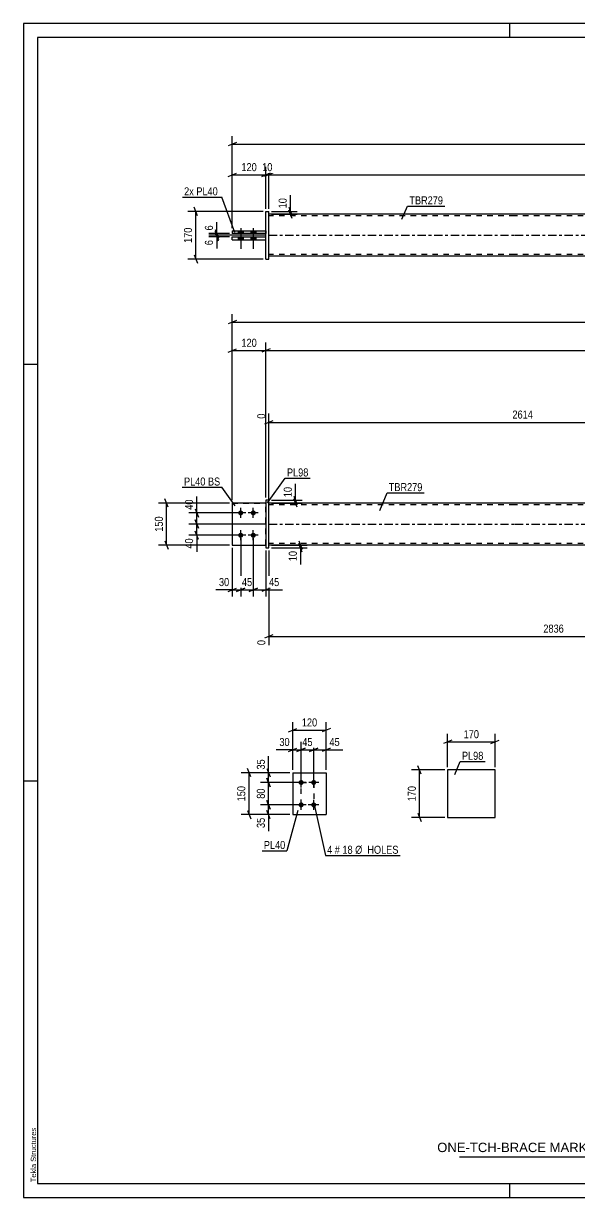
# Model space of a CAD drawing. Header units: millimetres. Extents: x 0 to 594, y 0 to 420.
# Drawn here: x 0 to 198.9, y 0 to 420 of the extents above; entities that cross this region are included whole.
import ezdxf

# ---------------------------------------------------------------- set-up
doc = ezdxf.new("R2010")
doc.units = ezdxf.units.MM
doc.linetypes.add('DXK_LINE_DOT2', pattern=[3.9198, 1.9599, -1.9599])
doc.linetypes.add('DXK_LINE_DOT3', pattern=[5.9187, 2.979, -0.9799, 0.9799, -0.9799])
doc.styles.add('Arial', font='ARIAL.TTF', dxfattribs={"height": 0.2})
doc.styles.add('Arial Narrow', font='ARIALN.TTF', dxfattribs={"height": 0.2})

# ---------------------------------------------------------------- blocks, each defined once
blk = doc.blocks.new('Unknown-580871604-1129')
at = {"color": 5, "linetype": 'Continuous'}
for p, q in [((594, 420), (0, 420)), ((0, 420), (0, 0)), ((174, 415), (174, 420)), ((589, 415), (5, 415)), ((5, 415), (5, 5)), ((5, 298), (0, 298)), ((5, 149), (0, 149)), ((5, 5), (589, 5)), ((174, 0), (174, 5)), ((0, 0), (594, 0))]:
    blk.add_line(p, q, dxfattribs=at)
at = {"color": 174, "linetype": 'Continuous', "style": 'Arial'}
blk.add_text('Tekla Structures', height=1.9102, rotation=90, dxfattribs=at).set_placement((4.5, 5.5))
blk = doc.blocks.new('Part-580871604-2165 - 2159')
at = {"color": 2, "linetype": 'Continuous'}
for p, q in [((96.31, 151.97), (96.31, 136.97)), ((96.31, 151.97), (108.31, 151.97)), ((108.31, 151.97), (108.31, 136.97)), ((96.31, 136.97), (108.31, 136.97))]:
    blk.add_line(p, q, dxfattribs=at)
blk = doc.blocks.new('Bolt-580871604-2198 - 2159')
at = {"linetype": 'Continuous'}
for points in [[(99.31, 147.57, -1), (99.31, 149.37, -1)], [(103.81, 147.57, -1), (103.81, 149.37, -1)], [(99.31, 139.57, -1), (99.31, 141.37, -1)], [(103.81, 139.57, -1), (103.81, 141.37, -1)]]:
    blk.add_hatch(color=1, dxfattribs=at).paths.add_polyline_path(points)
at = {"color": 1, "linetype": 'Continuous'}
for p, q in [((101.11, 148.47), (97.51, 148.47)), ((99.31, 146.67), (99.31, 150.27)), ((105.61, 148.47), (102.01, 148.47)), ((103.81, 146.67), (103.81, 150.27)), ((101.11, 140.47), (97.51, 140.47)), ((99.31, 138.67), (99.31, 142.27)), ((105.61, 140.47), (102.01, 140.47)), ((103.81, 138.67), (103.81, 142.27))]:
    blk.add_line(p, q, dxfattribs=at)
blk = doc.blocks.new('Bolt-580871604-1681 - 1671')
at = {"linetype": 'Continuous'}
for points in [[(77.7, 244.02, -1), (77.7, 245.82, -1)], [(82.2, 244.02, -1), (82.2, 245.82, -1)], [(77.7, 236.02, -1), (77.7, 237.82, -1)], [(82.2, 236.02, -1), (82.2, 237.82, -1)]]:
    blk.add_hatch(color=1, dxfattribs=at).paths.add_polyline_path(points)
at = {"color": 1, "linetype": 'Continuous'}
for p, q in [((79.5, 244.92), (75.9, 244.92)), ((77.7, 243.12), (77.7, 246.72)), ((84, 244.92), (80.4, 244.92)), ((82.2, 243.12), (82.2, 246.72)), ((79.5, 236.92), (75.9, 236.92)), ((77.7, 235.12), (77.7, 238.72)), ((84, 236.92), (80.4, 236.92)), ((82.2, 235.12), (82.2, 238.72))]:
    blk.add_line(p, q, dxfattribs=at)
blk = doc.blocks.new('Part-580871604-1692 - 1671')
at = {"color": 2, "linetype": 'Continuous'}
for p, q in [((87.7, 249.42), (86.7, 249.42)), ((86.7, 249.42), (86.7, 232.42)), ((87.7, 232.42), (87.7, 249.42)), ((86.7, 232.42), (87.7, 232.42))]:
    blk.add_line(p, q, dxfattribs=at)
blk = doc.blocks.new('Part-580871604-1697 - 1671')
at = {"color": 7, "linetype": 'DXK_LINE_DOT2'}
for p, q in [((74.7, 248.42), (74.7, 233.42)), ((74.7, 248.42), (86.7, 248.42)), ((86.7, 248.42), (86.7, 233.42)), ((74.7, 233.42), (86.7, 233.42))]:
    blk.add_line(p, q, dxfattribs=at)
blk = doc.blocks.new('Part-580871604-1702 - 1671')
at = {"color": 2, "linetype": 'Continuous'}
for p, q in [((74.7, 248.42), (74.7, 233.42)), ((86.7, 248.42), (74.7, 248.42)), ((74.7, 233.42), (86.7, 233.42))]:
    blk.add_line(p, q, dxfattribs=at)
at = {"color": 7, "linetype": 'DXK_LINE_DOT2'}
blk.add_line((86.7, 233.42), (86.7, 248.42), dxfattribs=at)
blk = doc.blocks.new('Part-580871604-1718 - 1671')
at = {"linetype": 'Continuous'}
blk.add_hatch(color=2, dxfattribs=at).paths.add_polyline_path([(473.88, 233.42), (473.08, 234.82), (474.68, 234.82)])
at = {"color": 2, "linetype": 'Continuous'}
for p, q in [((175.7, 248.42), (87.7, 248.42)), ((415.78, 248.42), (175.8, 248.42)), ((503.88, 248.42), (415.88, 248.42)), ((175.7, 233.42), (87.7, 233.42)), ((415.78, 233.42), (175.8, 233.42)), ((503.88, 233.42), (415.88, 233.42)), ((473.88, 233.42), (473.08, 234.82)), ((473.08, 234.82), (474.68, 234.82)), ((474.68, 234.82), (473.88, 233.42))]:
    blk.add_line(p, q, dxfattribs=at)
at = {"color": 7, "linetype": 'DXK_LINE_DOT2'}
for p, q in [((87.7, 233.42), (87.7, 248.42)), ((175.7, 247.82), (87.7, 247.82)), ((415.78, 247.82), (175.8, 247.82)), ((273.59, 248.42), (273.59, 247.82)), ((300.9, 248.42), (300.9, 247.82)), ((503.88, 247.82), (415.88, 247.82)), ((503.88, 233.42), (503.88, 248.42)), ((175.7, 234.02), (87.7, 234.02)), ((415.78, 234.02), (175.8, 234.02)), ((290.69, 233.42), (290.69, 234.02)), ((318, 233.42), (318, 234.02)), ((503.88, 234.02), (415.88, 234.02))]:
    blk.add_line(p, q, dxfattribs=at)
at = {"color": 7, "linetype": 'DXK_LINE_DOT3'}
for p, q in [((87.7, 240.92), (175.7, 240.92)), ((175.8, 240.92), (415.78, 240.92)), ((415.88, 240.92), (503.88, 240.92))]:
    blk.add_line(p, q, dxfattribs=at)
at = {"color": 2, "linetype": 'Continuous'}
blk.add_circle((473.88, 234.32), 1, dxfattribs=at)
blk = doc.blocks.new('Part-580871604-1455 - 1366')
at = {"linetype": 'Continuous'}
blk.add_hatch(color=2, dxfattribs=at).paths.add_polyline_path([(473.88, 344.23), (473.08, 345.63), (474.68, 345.63)])
at = {"color": 2, "linetype": 'Continuous'}
for p, q in [((175.7, 351.73), (87.7, 351.73)), ((415.78, 351.73), (175.8, 351.73)), ((503.88, 351.73), (415.88, 351.73)), ((273.59, 344.93), (273.59, 344.83)), ((300.9, 344.93), (273.59, 344.93)), ((290.69, 344.93), (290.69, 344.83)), ((300.9, 343.53), (300.9, 344.93)), ((473.88, 344.23), (473.08, 345.63)), ((473.08, 345.63), (474.68, 345.63)), ((474.68, 345.63), (473.88, 344.23)), ((273.59, 343.53), (273.59, 343.63)), ((273.59, 343.53), (300.9, 343.53)), ((290.69, 343.53), (290.69, 343.63)), ((175.7, 336.73), (87.7, 336.73)), ((415.78, 336.73), (175.8, 336.73)), ((503.88, 336.73), (415.88, 336.73))]:
    blk.add_line(p, q, dxfattribs=at)
at = {"color": 7, "linetype": 'DXK_LINE_DOT2'}
for p, q in [((87.7, 336.73), (87.7, 351.73)), ((175.7, 351.13), (87.7, 351.13)), ((415.78, 351.13), (175.8, 351.13)), ((503.88, 351.13), (415.88, 351.13)), ((503.88, 336.73), (503.88, 351.73)), ((273.59, 343.63), (273.59, 344.93)), ((290.69, 343.63), (290.69, 344.93)), ((300.9, 344.93), (318, 344.93)), ((318, 344.93), (318, 343.53)), ((318, 343.53), (300.9, 343.53)), ((175.7, 337.33), (87.7, 337.33)), ((415.78, 337.33), (175.8, 337.33)), ((503.88, 337.33), (415.88, 337.33))]:
    blk.add_line(p, q, dxfattribs=at)
at = {"color": 7, "linetype": 'DXK_LINE_DOT3'}
for p, q in [((87.7, 344.23), (175.7, 344.23)), ((175.8, 344.23), (415.78, 344.23)), ((415.88, 344.23), (503.88, 344.23))]:
    blk.add_line(p, q, dxfattribs=at)
at = {"color": 2, "linetype": 'Continuous'}
blk.add_circle((473.88, 345.13), 1, dxfattribs=at)
blk = doc.blocks.new('Part-580871604-1417 - 1366')
at = {"color": 2, "linetype": 'Continuous'}
for p, q in [((74.7, 342.63), (74.7, 343.63)), ((74.7, 343.63), (86.7, 343.63)), ((74.7, 342.63), (86.7, 342.63))]:
    blk.add_line(p, q, dxfattribs=at)
at = {"color": 7, "linetype": 'DXK_LINE_DOT2'}
blk.add_line((86.7, 342.63), (86.7, 343.63), dxfattribs=at)
blk = doc.blocks.new('Bolt-580871604-1370 - 1366')
at = {"linetype": 'Continuous'}
for points in [[(76.8, 344.83), (78.6, 344.83), (78.6, 345.83), (76.8, 345.83)], [(76.8, 344.83), (78.6, 344.83), (78.6, 345.83), (76.8, 345.83)], [(81.3, 344.83), (83.1, 344.83), (83.1, 345.83), (81.3, 345.83)], [(81.3, 344.83), (83.1, 344.83), (83.1, 345.83), (81.3, 345.83)], [(76.8, 342.63), (78.6, 342.63), (78.6, 343.63), (76.8, 343.63)], [(76.8, 342.63), (78.6, 342.63), (78.6, 343.63), (76.8, 343.63)], [(81.3, 342.63), (83.1, 342.63), (83.1, 343.63), (81.3, 343.63)], [(81.3, 342.63), (83.1, 342.63), (83.1, 343.63), (81.3, 343.63)]]:
    blk.add_hatch(color=1, dxfattribs=at).paths.add_polyline_path(points)
at = {"color": 1, "linetype": 'Continuous'}
for p, q in [((76.8, 345.83), (76.8, 344.83)), ((76.8, 345.83), (76.8, 344.83)), ((77.7, 346.83), (77.7, 339.33)), ((77.7, 346.83), (77.7, 339.33)), ((78.6, 345.83), (78.6, 344.83)), ((78.6, 345.83), (78.6, 344.83)), ((81.3, 345.83), (81.3, 344.83)), ((81.3, 345.83), (81.3, 344.83)), ((82.2, 346.83), (82.2, 339.33)), ((82.2, 346.83), (82.2, 339.33)), ((83.1, 345.83), (83.1, 344.83)), ((83.1, 345.83), (83.1, 344.83)), ((76.8, 343.63), (76.8, 342.63)), ((76.8, 343.63), (76.8, 342.63)), ((78.6, 343.63), (78.6, 342.63)), ((78.6, 343.63), (78.6, 342.63)), ((81.3, 343.63), (81.3, 342.63)), ((81.3, 343.63), (81.3, 342.63)), ((83.1, 343.63), (83.1, 342.63)), ((83.1, 343.63), (83.1, 342.63))]:
    blk.add_line(p, q, dxfattribs=at)
blk = doc.blocks.new('Part-580871604-1412 - 1366')
at = {"color": 2, "linetype": 'Continuous'}
for p, q in [((74.7, 345.83), (74.7, 344.83)), ((74.7, 345.83), (86.7, 345.83)), ((86.7, 344.83), (74.7, 344.83))]:
    blk.add_line(p, q, dxfattribs=at)
at = {"color": 7, "linetype": 'DXK_LINE_DOT2'}
blk.add_line((86.7, 345.83), (86.7, 344.83), dxfattribs=at)
blk = doc.blocks.new('Part-580871604-1397 - 1366')
at = {"color": 2, "linetype": 'Continuous'}
for p, q in [((86.7, 335.73), (86.7, 352.73)), ((86.7, 352.73), (87.7, 352.73)), ((87.7, 335.73), (87.7, 352.73)), ((86.7, 335.73), (87.7, 335.73))]:
    blk.add_line(p, q, dxfattribs=at)
blk = doc.blocks.new('Part-580871604-2402 - 2396')
at = {"color": 2, "linetype": 'Continuous'}
for p, q in [((168.68, 152.97), (151.68, 152.97)), ((151.68, 152.97), (151.68, 135.97)), ((168.68, 135.97), (168.68, 152.97)), ((151.68, 135.97), (168.68, 135.97))]:
    blk.add_line(p, q, dxfattribs=at)
blk = doc.blocks.new('Rectangle-580871604-2382 - 2159')
at = {"color": 1, "linetype": 'DXK_LINE_DOT2'}
blk.add_lwpolyline([(99.31, 148.47), (103.81, 148.47), (103.81, 140.47), (99.31, 140.47), (99.31, 148.47)], close=True, dxfattribs=at)
blk = doc.blocks.new('StraightDimension-580871604-2275 - 2159')
at = {"color": 7, "linetype": 'Continuous'}
for p, q in [((95.31, 151.97), (84.83, 151.97)), ((87.08, 153.47), (88.28, 150.47)), ((87.68, 148.47), (87.68, 151.97)), ((98.31, 148.47), (84.83, 148.47)), ((88.28, 146.97), (87.08, 149.97))]:
    blk.add_line(p, q, dxfattribs=at)
at = {"color": 0}
blk.add_wipeout([(86.93, 157.36), (82.73, 157.36), (82.73, 152.5), (86.93, 152.5)], dxfattribs=at)
at = {"color": 7, "linetype": 'Continuous'}
blk.add_line((87.68, 151.97), (87.68, 157.88), dxfattribs=at)
blk.add_line((87.68, 151.97), (87.68, 157.88), dxfattribs=at)
at = {"color": 3, "style": 'Arial Narrow'}
blk.add_text('35', height=2.863, rotation=90.0002, dxfattribs=at).set_placement((86.33, 153.1))
blk = doc.blocks.new('StraightDimension-580871604-2298 - 2159')
at = {"color": 7, "linetype": 'Continuous'}
for p, q in [((98.31, 140.47), (84.83, 140.47)), ((87.08, 141.97), (88.28, 138.97)), ((87.68, 136.97), (87.68, 140.47)), ((95.31, 136.97), (84.83, 136.97)), ((88.28, 135.47), (87.08, 138.47))]:
    blk.add_line(p, q, dxfattribs=at)
at = {"color": 0}
blk.add_wipeout([(86.93, 136.45), (82.73, 136.45), (82.73, 131.59), (86.93, 131.59)], dxfattribs=at)
at = {"color": 7, "linetype": 'Continuous'}
blk.add_line((87.68, 136.97), (87.68, 131.07), dxfattribs=at)
blk.add_line((87.68, 136.97), (87.68, 131.07), dxfattribs=at)
at = {"color": 3, "style": 'Arial Narrow'}
blk.add_text('35', height=2.863, rotation=90.0002, dxfattribs=at).set_placement((86.33, 132.19))
blk = doc.blocks.new('StraightDimension-580871604-2329 - 2159')
at = {"color": 7, "linetype": 'Continuous'}
for p, q in [((102.31, 159.58), (105.31, 160.78)), ((103.81, 149.47), (103.81, 163.03)), ((103.81, 160.18), (108.31, 160.18)), ((109.81, 160.78), (106.81, 159.58)), ((108.31, 152.97), (108.31, 163.03))]:
    blk.add_line(p, q, dxfattribs=at)
at = {"color": 0}
blk.add_wipeout([(113.69, 160.93), (113.69, 165.13), (108.84, 165.13), (108.84, 160.93)], dxfattribs=at)
at = {"color": 7, "linetype": 'Continuous'}
blk.add_line((108.31, 160.18), (114.22, 160.18), dxfattribs=at)
blk.add_line((108.31, 160.18), (114.22, 160.18), dxfattribs=at)
at = {"color": 3, "style": 'Arial Narrow'}
blk.add_text('45', height=2.863, dxfattribs=at).set_placement((109.44, 161.53))
blk = doc.blocks.new('StraightDimension-580871604-2288 - 2159')
at = {"color": 7, "linetype": 'Continuous'}
for p, q in [((98.31, 148.47), (84.83, 148.47)), ((87.08, 149.97), (88.28, 146.97)), ((87.68, 140.47), (87.68, 148.47)), ((98.31, 140.47), (84.83, 140.47)), ((88.28, 138.97), (87.08, 141.97))]:
    blk.add_line(p, q, dxfattribs=at)
at = {"color": 0}
blk.add_wipeout([(86.93, 146.9), (82.73, 146.9), (82.73, 142.05), (86.93, 142.05)], dxfattribs=at)
at = {"color": 3, "style": 'Arial Narrow'}
blk.add_text('80', height=2.863, rotation=90.0002, dxfattribs=at).set_placement((86.33, 142.65))
blk = doc.blocks.new('StraightDimension-580871604-2312 - 2159')
at = {"color": 7, "linetype": 'Continuous'}
for p, q in [((95.31, 151.97), (77.83, 151.97)), ((81.28, 150.47), (80.08, 153.47)), ((80.68, 136.97), (80.68, 151.97)), ((95.31, 136.97), (77.83, 136.97)), ((80.08, 138.47), (81.28, 135.47))]:
    blk.add_line(p, q, dxfattribs=at)
at = {"color": 0}
blk.add_wipeout([(79.93, 147.82), (75.73, 147.82), (75.73, 141.13), (79.93, 141.13)], dxfattribs=at)
at = {"color": 3, "style": 'Arial Narrow'}
blk.add_text('150', height=2.863, rotation=90.0002, dxfattribs=at).set_placement((79.33, 141.73))
blk = doc.blocks.new('StraightDimension-580871604-2342 - 2159')
at = {"color": 7, "linetype": 'Continuous'}
for p, q in [((97.81, 159.58), (100.81, 160.78)), ((99.31, 149.47), (99.31, 163.03)), ((99.31, 160.18), (103.81, 160.18)), ((105.31, 160.78), (102.31, 159.58)), ((103.81, 149.47), (103.81, 163.03))]:
    blk.add_line(p, q, dxfattribs=at)
at = {"color": 0}
blk.add_wipeout([(103.99, 160.93), (103.99, 165.13), (99.13, 165.13), (99.13, 160.93)], dxfattribs=at)
at = {"color": 3, "style": 'Arial Narrow'}
blk.add_text('45', height=2.863, dxfattribs=at).set_placement((99.73, 161.53))
blk = doc.blocks.new('StraightDimension-580871604-2352 - 2159')
at = {"color": 7, "linetype": 'Continuous'}
for p, q in [((94.81, 159.58), (97.81, 160.78)), ((96.31, 152.97), (96.31, 163.03)), ((96.31, 160.18), (99.31, 160.18)), ((100.81, 160.78), (97.81, 159.58)), ((99.31, 149.47), (99.31, 163.03))]:
    blk.add_line(p, q, dxfattribs=at)
at = {"color": 0}
blk.add_wipeout([(95.79, 160.93), (95.79, 165.13), (90.93, 165.13), (90.93, 160.93)], dxfattribs=at)
at = {"color": 7, "linetype": 'Continuous'}
blk.add_line((96.31, 160.18), (90.41, 160.18), dxfattribs=at)
blk.add_line((96.31, 160.18), (90.41, 160.18), dxfattribs=at)
at = {"color": 3, "style": 'Arial Narrow'}
blk.add_text('30', height=2.863, dxfattribs=at).set_placement((91.53, 161.53))
blk = doc.blocks.new('StraightDimension-580871604-2366 - 2159')
at = {"color": 7, "linetype": 'Continuous'}
for p, q in [((96.31, 152.97), (96.31, 170.03)), ((108.31, 152.97), (108.31, 170.03)), ((94.81, 166.58), (97.81, 167.78)), ((96.31, 167.18), (108.31, 167.18)), ((109.81, 167.78), (106.81, 166.58))]:
    blk.add_line(p, q, dxfattribs=at)
at = {"color": 0}
blk.add_wipeout([(105.65, 167.93), (105.65, 172.13), (98.97, 172.13), (98.97, 167.93)], dxfattribs=at)
at = {"color": 3, "style": 'Arial Narrow'}
blk.add_text('120', height=2.863, dxfattribs=at).set_placement((99.57, 168.53))
blk = doc.blocks.new('StraightDimension-580871604-1914 - 1671')
at = {"color": 7, "linetype": 'Continuous'}
for p, q in [((76.7, 244.92), (59.16, 244.92)), ((61.41, 246.42), (62.61, 243.42)), ((62.01, 240.92), (62.01, 244.92)), ((86.7, 240.92), (59.16, 240.92)), ((62.61, 239.42), (61.41, 242.42))]:
    blk.add_line(p, q, dxfattribs=at)
at = {"color": 0}
blk.add_wipeout([(61.26, 250.3), (57.06, 250.3), (57.06, 245.44), (61.26, 245.44)], dxfattribs=at)
at = {"color": 7, "linetype": 'Continuous'}
blk.add_line((62.01, 244.92), (62.01, 250.82), dxfattribs=at)
blk.add_line((62.01, 244.92), (62.01, 250.82), dxfattribs=at)
at = {"color": 3, "style": 'Arial Narrow'}
blk.add_text('40', height=2.863, rotation=90.0002, dxfattribs=at).set_placement((60.66, 246.04))
blk = doc.blocks.new('StraightDimension-580871604-1883 - 1671')
at = {"color": 7, "linetype": 'Continuous'}
for p, q in [((88.7, 233.42), (101.51, 233.42)), ((88.7, 232.42), (101.51, 232.42)), ((98.51, 234.92), (99.71, 231.92)), ((99.71, 230.92), (98.51, 233.92)), ((99.11, 232.42), (99.11, 233.42))]:
    blk.add_line(p, q, dxfattribs=at)
at = {"color": 0}
blk.add_wipeout([(98.36, 231.89), (94.16, 231.89), (94.16, 227.04), (98.36, 227.04)], dxfattribs=at)
at = {"color": 7, "linetype": 'Continuous'}
blk.add_line((99.11, 232.42), (99.11, 226.51), dxfattribs=at)
blk.add_line((99.11, 232.42), (99.11, 226.51), dxfattribs=at)
at = {"color": 3, "style": 'Arial Narrow'}
blk.add_text('10', height=2.863, rotation=90.0002, dxfattribs=at).set_placement((97.76, 227.64))
blk = doc.blocks.new('StraightDimension-580871604-1901 - 1671')
at = {"color": 7, "linetype": 'Continuous'}
for p, q in [((86.7, 240.92), (59.16, 240.92)), ((61.41, 242.42), (62.61, 239.42)), ((62.01, 236.92), (62.01, 240.92)), ((76.7, 236.92), (59.16, 236.92)), ((62.61, 235.42), (61.41, 238.42))]:
    blk.add_line(p, q, dxfattribs=at)
at = {"color": 0}
blk.add_wipeout([(61.26, 236.39), (57.06, 236.39), (57.06, 231.54), (61.26, 231.54)], dxfattribs=at)
at = {"color": 7, "linetype": 'Continuous'}
blk.add_line((62.01, 236.92), (62.01, 231.01), dxfattribs=at)
blk.add_line((62.01, 236.92), (62.01, 231.01), dxfattribs=at)
at = {"color": 3, "style": 'Arial Narrow'}
blk.add_text('40', height=2.863, rotation=90.0002, dxfattribs=at).set_placement((60.66, 232.14))
blk = doc.blocks.new('StraightDimension-580871604-2045 - 1671')
at = {"color": 7, "linetype": 'Continuous'}
for p, q in [((88.2, 303.6), (85.2, 302.4)), ((86.7, 250.42), (86.7, 305.85)), ((86.7, 303), (503.88, 303)), ((502.38, 302.4), (505.38, 303.6)), ((503.88, 250.42), (503.88, 305.85))]:
    blk.add_line(p, q, dxfattribs=at)
at = {"color": 0}
blk.add_wipeout([(299.55, 303.75), (299.55, 307.95), (291.04, 307.95), (291.04, 303.75)], dxfattribs=at)
at = {"color": 3, "style": 'Arial Narrow'}
blk.add_text('5257', height=2.863, dxfattribs=at).set_placement((291.64, 304.35))
blk = doc.blocks.new('StraightDimension-580871604-1870 - 1671')
at = {"color": 7, "linetype": 'Continuous'}
for p, q in [((87.7, 231.42), (87.7, 197.61)), ((291.5, 232.42), (291.5, 192.13)), ((89.2, 201.34), (86.2, 200.14)), ((87.7, 200.74), (291.5, 200.74)), ((290, 200.14), (293, 201.34))]:
    blk.add_line(p, q, dxfattribs=at)
at = {"color": 0}
blk.add_wipeout([(193.86, 201.49), (193.86, 205.69), (185.35, 205.69), (185.35, 201.49)], dxfattribs=at)
at = {"color": 0, "linetype": 'Continuous'}
for points in [[(87.1, 200.04), (82.9, 200.04), (82.9, 197.01), (87.1, 197.01)], [(290.9, 200.04), (286.7, 200.04), (286.7, 191.53), (290.9, 191.53)]]:
    blk.add_wipeout(points, dxfattribs=at)
at = {"color": 3, "style": 'Arial Narrow'}
blk.add_text('2836', height=2.863, dxfattribs=at).set_placement((185.95, 202.09))
at = {"color": 3, "linetype": 'Continuous', "style": 'Arial Narrow'}
for s, height, p in [('0', 2.86, (86.5, 197.61)), ('2836', 2.863, (290.3, 192.13))]:
    blk.add_text(s, height=height, rotation=90.0002, dxfattribs=at).set_placement(p)
blk = doc.blocks.new('StraightDimension-580871604-1728 - 1671')
at = {"color": 7, "linetype": 'Continuous'}
for p, q in [((74.7, 249.42), (74.7, 316.02)), ((516.88, 249.42), (516.88, 316.02)), ((76.2, 313.77), (73.2, 312.57)), ((74.7, 313.17), (516.88, 313.17)), ((515.38, 312.57), (518.38, 313.77))]:
    blk.add_line(p, q, dxfattribs=at)
at = {"color": 0}
blk.add_wipeout([(300.05, 313.92), (300.05, 318.12), (291.54, 318.12), (291.54, 313.92)], dxfattribs=at)
at = {"color": 3, "style": 'Arial Narrow'}
blk.add_text('5507', height=2.863, dxfattribs=at).set_placement((292.14, 314.52))
blk = doc.blocks.new('StraightDimension-580871604-1794 - 1671')
at = {"color": 7, "linetype": 'Continuous'}
for p, q in [((269.38, 258.93), (269.38, 285.92)), ((89.2, 277.91), (86.2, 276.71)), ((87.7, 249.42), (87.7, 280.44)), ((87.7, 277.31), (269.38, 277.31)), ((267.88, 276.71), (270.88, 277.91))]:
    blk.add_line(p, q, dxfattribs=at)
at = {"color": 0, "linetype": 'Continuous'}
for points in [[(268.78, 286.52), (264.58, 286.52), (264.58, 278.01), (268.78, 278.01)], [(87.1, 281.04), (82.9, 281.04), (82.9, 278.01), (87.1, 278.01)]]:
    blk.add_wipeout(points, dxfattribs=at)
at = {"color": 0}
blk.add_wipeout([(182.8, 278.06), (182.8, 282.26), (174.29, 282.26), (174.29, 278.06)], dxfattribs=at)
at = {"color": 3, "linetype": 'Continuous', "style": 'Arial Narrow'}
for s, height, p in [('2614', 2.863, (268.18, 278.61)), ('0', 2.86, (86.5, 278.61))]:
    blk.add_text(s, height=height, rotation=90.0002, dxfattribs=at).set_placement(p)
at = {"color": 3, "style": 'Arial Narrow'}
blk.add_text('2614', height=2.863, dxfattribs=at).set_placement((174.89, 278.66))
blk = doc.blocks.new('StraightDimension-580871604-1805 - 1671')
at = {"color": 7, "linetype": 'Continuous'}
for p, q in [((77.7, 235.92), (77.7, 214.99)), ((74.7, 232.42), (74.7, 214.99)), ((73.2, 216.79), (76.2, 217.99)), ((74.7, 217.39), (77.7, 217.39)), ((79.2, 217.99), (76.2, 216.79))]:
    blk.add_line(p, q, dxfattribs=at)
at = {"color": 0}
blk.add_wipeout([(74.18, 218.14), (74.18, 222.34), (69.32, 222.34), (69.32, 218.14)], dxfattribs=at)
at = {"color": 7, "linetype": 'Continuous'}
blk.add_line((74.7, 217.39), (68.8, 217.39), dxfattribs=at)
blk.add_line((74.7, 217.39), (68.8, 217.39), dxfattribs=at)
at = {"color": 3, "style": 'Arial Narrow'}
blk.add_text('30', height=2.863, dxfattribs=at).set_placement((69.92, 218.74))
blk = doc.blocks.new('StraightDimension-580871604-1815 - 1671')
at = {"color": 7, "linetype": 'Continuous'}
for p, q in [((77.7, 235.92), (77.7, 214.99)), ((82.2, 235.92), (82.2, 214.99)), ((76.2, 216.79), (79.2, 217.99)), ((77.7, 217.39), (82.2, 217.39)), ((83.7, 217.99), (80.7, 216.79))]:
    blk.add_line(p, q, dxfattribs=at)
at = {"color": 0}
blk.add_wipeout([(82.38, 218.14), (82.38, 222.34), (77.53, 222.34), (77.53, 218.14)], dxfattribs=at)
at = {"color": 3, "style": 'Arial Narrow'}
blk.add_text('45', height=2.863, dxfattribs=at).set_placement((78.13, 218.74))
blk = doc.blocks.new('StraightDimension-580871604-1822 - 1671')
at = {"color": 7, "linetype": 'Continuous'}
for p, q in [((82.2, 235.92), (82.2, 214.99)), ((86.7, 231.42), (86.7, 214.99)), ((80.7, 216.79), (83.7, 217.99)), ((82.2, 217.39), (86.7, 217.39)), ((88.2, 217.99), (85.2, 216.79))]:
    blk.add_line(p, q, dxfattribs=at)
at = {"color": 0}
blk.add_wipeout([(92.09, 218.14), (92.09, 222.34), (87.23, 222.34), (87.23, 218.14)], dxfattribs=at)
at = {"color": 7, "linetype": 'Continuous'}
blk.add_line((86.7, 217.39), (92.61, 217.39), dxfattribs=at)
blk.add_line((86.7, 217.39), (92.61, 217.39), dxfattribs=at)
at = {"color": 3, "style": 'Arial Narrow'}
blk.add_text('45', height=2.863, dxfattribs=at).set_placement((87.83, 218.74))
blk = doc.blocks.new('StraightDimension-580871604-1892 - 1671')
at = {"color": 7, "linetype": 'Continuous'}
for p, q in [((88.7, 249.42), (99.7, 249.42)), ((88.7, 248.42), (99.7, 248.42)), ((96.7, 250.92), (97.9, 247.92)), ((97.9, 246.92), (96.7, 249.92)), ((97.3, 248.42), (97.3, 249.42))]:
    blk.add_line(p, q, dxfattribs=at)
at = {"color": 0}
blk.add_wipeout([(96.55, 254.8), (92.35, 254.8), (92.35, 249.94), (96.55, 249.94)], dxfattribs=at)
at = {"color": 7, "linetype": 'Continuous'}
blk.add_line((97.3, 249.42), (97.3, 255.32), dxfattribs=at)
blk.add_line((97.3, 249.42), (97.3, 255.32), dxfattribs=at)
at = {"color": 3, "style": 'Arial Narrow'}
blk.add_text('10', height=2.863, rotation=90.0002, dxfattribs=at).set_placement((95.95, 250.54))
blk = doc.blocks.new('StraightDimension-580871604-2035 - 1671')
at = {"color": 7, "linetype": 'Continuous'}
for p, q in [((73.2, 302.4), (76.2, 303.6)), ((74.7, 249.42), (74.7, 305.85)), ((74.7, 303), (86.7, 303)), ((88.2, 303.6), (85.2, 302.4)), ((86.7, 250.42), (86.7, 305.85))]:
    blk.add_line(p, q, dxfattribs=at)
at = {"color": 0}
blk.add_wipeout([(84.05, 303.75), (84.05, 307.95), (77.36, 307.95), (77.36, 303.75)], dxfattribs=at)
at = {"color": 3, "style": 'Arial Narrow'}
blk.add_text('120', height=2.863, dxfattribs=at).set_placement((77.96, 304.35))
blk = doc.blocks.new('StraightDimension-580871604-1971 - 1671')
at = {"color": 7, "linetype": 'Continuous'}
for p, q in [((73.7, 248.42), (48.35, 248.42)), ((51.8, 246.92), (50.6, 249.92)), ((51.2, 233.42), (51.2, 248.42)), ((73.7, 233.42), (48.35, 233.42)), ((50.6, 234.92), (51.8, 231.92))]:
    blk.add_line(p, q, dxfattribs=at)
at = {"color": 0}
blk.add_wipeout([(50.45, 244.26), (46.25, 244.26), (46.25, 237.58), (50.45, 237.58)], dxfattribs=at)
at = {"color": 3, "style": 'Arial Narrow'}
blk.add_text('150', height=2.863, rotation=90.0002, dxfattribs=at).set_placement((49.85, 238.18))
blk = doc.blocks.new('StraightDimension-580871604-1574 - 1366')
at = {"color": 7, "linetype": 'Continuous'}
for p, q in [((89.2, 366.42), (86.2, 365.22)), ((87.7, 353.73), (87.7, 368.67)), ((87.7, 365.82), (503.88, 365.82)), ((502.38, 365.22), (505.38, 366.42)), ((503.88, 353.73), (503.88, 368.67))]:
    blk.add_line(p, q, dxfattribs=at)
at = {"color": 0}
blk.add_wipeout([(300.05, 366.57), (300.05, 370.77), (291.54, 370.77), (291.54, 366.57)], dxfattribs=at)
at = {"color": 3, "style": 'Arial Narrow'}
blk.add_text('5247', height=2.863, dxfattribs=at).set_placement((292.14, 367.17))
blk = doc.blocks.new('StraightDimension-580871604-1523 - 1366')
at = {"color": 7, "linetype": 'Continuous'}
for p, q in [((62.21, 351.23), (61.01, 354.23)), ((85.7, 352.73), (58.76, 352.73)), ((61.61, 335.73), (61.61, 352.73)), ((61.01, 337.23), (62.21, 334.23)), ((85.7, 335.73), (58.76, 335.73))]:
    blk.add_line(p, q, dxfattribs=at)
at = {"color": 0}
blk.add_wipeout([(60.86, 347.57), (56.66, 347.57), (56.66, 340.89), (60.86, 340.89)], dxfattribs=at)
at = {"color": 3, "style": 'Arial Narrow'}
blk.add_text('170', height=2.863, rotation=90.0002, dxfattribs=at).set_placement((60.26, 341.49))
blk = doc.blocks.new('StraightDimension-580871604-1469 - 1366')
at = {"color": 7, "linetype": 'Continuous'}
for p, q in [((94.88, 354.23), (96.08, 351.23)), ((96.08, 350.23), (94.88, 353.23)), ((88.7, 352.73), (97.88, 352.73)), ((88.7, 351.73), (97.88, 351.73)), ((95.48, 351.73), (95.48, 352.73))]:
    blk.add_line(p, q, dxfattribs=at)
at = {"color": 0}
blk.add_wipeout([(94.73, 358.11), (90.53, 358.11), (90.53, 353.26), (94.73, 353.26)], dxfattribs=at)
at = {"color": 7, "linetype": 'Continuous'}
blk.add_line((95.48, 352.73), (95.48, 358.64), dxfattribs=at)
blk.add_line((95.48, 352.73), (95.48, 358.64), dxfattribs=at)
at = {"color": 3, "style": 'Arial Narrow'}
blk.add_text('10', height=2.863, rotation=90.0002, dxfattribs=at).set_placement((94.13, 353.86))
blk = doc.blocks.new('StraightDimension-580871604-1487 - 1366')
at = {"color": 7, "linetype": 'Continuous'}
for p, q in [((73.7, 344.83), (66.26, 344.83)), ((68.51, 346.33), (69.71, 343.33)), ((69.71, 342.73), (68.51, 345.73)), ((69.11, 344.23), (69.11, 344.83)), ((86.7, 344.23), (66.26, 344.23))]:
    blk.add_line(p, q, dxfattribs=at)
at = {"color": 0}
blk.add_wipeout([(68.36, 348.38), (64.16, 348.38), (64.16, 345.36), (68.36, 345.36)], dxfattribs=at)
at = {"color": 7, "linetype": 'Continuous'}
blk.add_line((69.11, 344.83), (69.11, 348.91), dxfattribs=at)
blk.add_line((69.11, 344.83), (69.11, 348.91), dxfattribs=at)
at = {"color": 3, "style": 'Arial Narrow'}
blk.add_text('6', height=2.86, rotation=90.0002, dxfattribs=at).set_placement((67.76, 345.96))
blk = doc.blocks.new('StraightDimension-580871604-1506 - 1366')
at = {"color": 7, "linetype": 'Continuous'}
for p, q in [((68.51, 345.73), (69.71, 342.73)), ((69.71, 342.13), (68.51, 345.13)), ((86.7, 344.23), (66.26, 344.23)), ((73.7, 343.63), (66.26, 343.63)), ((69.11, 343.63), (69.11, 344.23))]:
    blk.add_line(p, q, dxfattribs=at)
at = {"color": 0}
blk.add_wipeout([(68.36, 343.11), (64.16, 343.11), (64.16, 340.08), (68.36, 340.08)], dxfattribs=at)
at = {"color": 7, "linetype": 'Continuous'}
blk.add_line((69.11, 343.63), (69.11, 339.55), dxfattribs=at)
blk.add_line((69.11, 343.63), (69.11, 339.55), dxfattribs=at)
at = {"color": 3, "style": 'Arial Narrow'}
blk.add_text('6', height=2.86, rotation=90.0002, dxfattribs=at).set_placement((67.76, 340.68))
blk = doc.blocks.new('StraightDimension-580871604-1543 - 1366')
at = {"color": 7, "linetype": 'Continuous'}
for p, q in [((74.7, 346.83), (74.7, 379.68)), ((516.88, 346.83), (516.88, 379.68)), ((76.2, 377.43), (73.2, 376.23)), ((74.7, 376.83), (516.88, 376.83)), ((515.38, 376.23), (518.38, 377.43))]:
    blk.add_line(p, q, dxfattribs=at)
at = {"color": 0}
blk.add_wipeout([(300.05, 377.58), (300.05, 381.78), (291.54, 381.78), (291.54, 377.58)], dxfattribs=at)
at = {"color": 3, "style": 'Arial Narrow'}
blk.add_text('5507', height=2.863, dxfattribs=at).set_placement((292.14, 378.18))
blk = doc.blocks.new('StraightDimension-580871604-1554 - 1366')
at = {"color": 7, "linetype": 'Continuous'}
for p, q in [((85.2, 365.22), (88.2, 366.42)), ((89.2, 366.42), (86.2, 365.22)), ((86.7, 353.73), (86.7, 368.67)), ((86.7, 365.82), (87.7, 365.82)), ((87.7, 353.73), (87.7, 368.67))]:
    blk.add_line(p, q, dxfattribs=at)
at = {"color": 0}
blk.add_wipeout([(89.63, 366.57), (89.63, 370.77), (84.78, 370.77), (84.78, 366.57)], dxfattribs=at)
at = {"color": 3, "style": 'Arial Narrow'}
blk.add_text('10', height=2.863, dxfattribs=at).set_placement((85.38, 367.17))
blk = doc.blocks.new('StraightDimension-580871604-1564 - 1366')
at = {"color": 7, "linetype": 'Continuous'}
for p, q in [((73.2, 365.22), (76.2, 366.42)), ((74.7, 346.83), (74.7, 368.67)), ((74.7, 365.82), (86.7, 365.82)), ((88.2, 366.42), (85.2, 365.22)), ((86.7, 353.73), (86.7, 368.67))]:
    blk.add_line(p, q, dxfattribs=at)
at = {"color": 0}
blk.add_wipeout([(84.05, 366.57), (84.05, 370.77), (77.36, 370.77), (77.36, 366.57)], dxfattribs=at)
at = {"color": 3, "style": 'Arial Narrow'}
blk.add_text('120', height=2.863, dxfattribs=at).set_placement((77.96, 367.17))
blk = doc.blocks.new('StraightDimension-580871604-2404 - 2396')
at = {"color": 7, "linetype": 'Continuous'}
for p, q in [((151.68, 153.97), (151.68, 165.82)), ((168.68, 153.97), (168.68, 165.82)), ((153.18, 163.57), (150.18, 162.37)), ((151.68, 162.97), (168.68, 162.97)), ((167.18, 162.37), (170.18, 163.57))]:
    blk.add_line(p, q, dxfattribs=at)
at = {"color": 0}
blk.add_wipeout([(163.52, 163.72), (163.52, 167.92), (156.84, 167.92), (156.84, 163.72)], dxfattribs=at)
at = {"color": 3, "style": 'Arial Narrow'}
blk.add_text('170', height=2.863, dxfattribs=at).set_placement((157.44, 164.32))
blk = doc.blocks.new('StraightDimension-580871604-2415 - 2396')
at = {"color": 7, "linetype": 'Continuous'}
for p, q in [((150.68, 152.97), (138.83, 152.97)), ((142.28, 151.47), (141.08, 154.47)), ((141.68, 135.97), (141.68, 152.97)), ((150.68, 135.97), (138.83, 135.97)), ((141.08, 137.47), (142.28, 134.47))]:
    blk.add_line(p, q, dxfattribs=at)
at = {"color": 0}
blk.add_wipeout([(140.93, 147.82), (136.73, 147.82), (136.73, 141.13), (140.93, 141.13)], dxfattribs=at)
at = {"color": 3, "style": 'Arial Narrow'}
blk.add_text('170', height=2.863, rotation=90.0002, dxfattribs=at).set_placement((140.33, 141.73))
blk = doc.blocks.new('Unknown-580871604-4417')
at = {"color": 7, "linetype": 'Continuous'}
blk.add_line((156, 14.5), (226, 14.5), dxfattribs=at)
at = {"color": 7, "style": 'Arial'}
blk.add_text('ONE-TCH-BRACE MARKED AS TBR279', height=3.3428, dxfattribs=at).set_placement((147.99, 16.25))
blk = doc.blocks.new('Mark-580871604-2161 - 2159')
at = {"color": 0}
blk.add_wipeout([(93.63, 124.68), (93.63, 127.68), (85.96, 127.68), (85.96, 124.68)], dxfattribs=at)
blk.add_wipeout([(93.63, 124.68), (93.63, 127.68), (85.96, 127.68), (85.96, 124.68)], dxfattribs=at)
at = {"color": 30, "linetype": 'Continuous'}
for p in [(98.15, 138.48), (85.36, 124.08)]:
    blk.add_line(p, (94.23, 124.08), dxfattribs=at)
at = {"color": 3, "style": 'Arial Narrow'}
blk.add_text('PL40', height=2.863, dxfattribs=at).set_placement((85.96, 124.68))
blk = doc.blocks.new('Mark-580871604-2194 - 2159')
at = {"color": 0}
blk.add_wipeout([(110.44, 122.97), (110.44, 125.97), (108.61, 125.97), (108.61, 122.97)], dxfattribs=at)
blk.add_wipeout([(110.44, 122.97), (110.44, 125.97), (108.61, 125.97), (108.61, 122.97)], dxfattribs=at)
at = {"color": 7, "linetype": 'Continuous'}
blk.add_line((103.93, 140.62), (108.01, 122.37), dxfattribs=at)
at = {"color": 0}
blk.add_wipeout([(113.17, 122.97), (113.17, 125.97), (111.34, 125.97), (111.34, 122.97)], dxfattribs=at)
blk.add_wipeout([(113.17, 122.97), (113.17, 125.97), (111.34, 125.97), (111.34, 122.97)], dxfattribs=at)
at = {"color": 3, "style": 'Arial Narrow'}
blk.add_text('4', height=2.86, dxfattribs=at).set_placement((108.61, 122.97))
at = {"color": 0}
blk.add_wipeout([(117.72, 122.97), (117.72, 125.97), (114.07, 125.97), (114.07, 122.97)], dxfattribs=at)
blk.add_wipeout([(117.72, 122.97), (117.72, 125.97), (114.07, 125.97), (114.07, 122.97)], dxfattribs=at)
at = {"color": 3, "style": 'Arial Narrow'}
blk.add_text('#', height=2.86, dxfattribs=at).set_placement((111.34, 122.97))
at = {"color": 0}
blk.add_wipeout([(134.15, 122.97), (134.15, 125.97), (118.62, 125.97), (118.62, 122.97)], dxfattribs=at)
blk.add_wipeout([(134.15, 122.97), (134.15, 125.97), (118.62, 125.97), (118.62, 122.97)], dxfattribs=at)
at = {"color": 7, "linetype": 'Continuous'}
blk.add_line((108.01, 122.37), (134.75, 122.37), dxfattribs=at)
at = {"color": 3, "style": 'Arial Narrow'}
for s, p in [('18', (114.07, 122.97)), ('Ø  HOLES', (118.62, 122.97))]:
    blk.add_text(s, height=2.863, dxfattribs=at).set_placement(p)
blk = doc.blocks.new('Mark-580871604-1688 - 1671')
at = {"color": 0}
blk.add_wipeout([(101.91, 257.96), (101.91, 260.96), (94.23, 260.96), (94.23, 257.96)], dxfattribs=at)
blk.add_wipeout([(101.91, 257.96), (101.91, 260.96), (94.23, 260.96), (94.23, 257.96)], dxfattribs=at)
at = {"color": 30, "linetype": 'Continuous'}
for p, q in [((87.34, 248.5), (93.63, 257.36)), ((93.63, 257.36), (102.51, 257.36))]:
    blk.add_line(p, q, dxfattribs=at)
at = {"color": 3, "style": 'Arial Narrow'}
blk.add_text('PL98', height=2.863, dxfattribs=at).set_placement((94.23, 257.96))
blk = doc.blocks.new('Mark-580871604-1714 - 1671')
at = {"color": 0}
blk.add_wipeout([(142.69, 252.71), (142.69, 255.71), (130.64, 255.71), (130.64, 252.71)], dxfattribs=at)
blk.add_wipeout([(142.69, 252.71), (142.69, 255.71), (130.64, 255.71), (130.64, 252.71)], dxfattribs=at)
at = {"color": 30, "linetype": 'Continuous'}
for p, q in [((127.43, 245.76), (130.04, 252.11)), ((130.04, 252.11), (143.29, 252.11))]:
    blk.add_line(p, q, dxfattribs=at)
at = {"color": 3, "style": 'Arial Narrow'}
blk.add_text('TBR279', height=2.863, dxfattribs=at).set_placement((130.64, 252.71))
blk = doc.blocks.new('MarkSet-580871604-2087 - 1671')
at = {"color": 0}
blk.add_wipeout([(65.08, 254.71), (65.08, 257.71), (57.41, 257.71), (57.41, 254.71)], dxfattribs=at)
blk.add_wipeout([(65.08, 254.71), (65.08, 257.71), (57.41, 257.71), (57.41, 254.71)], dxfattribs=at)
blk.add_wipeout([(70.36, 254.71), (70.36, 257.71), (65.98, 257.71), (65.98, 254.71)], dxfattribs=at)
blk.add_wipeout([(70.36, 254.71), (70.36, 257.71), (65.98, 257.71), (65.98, 254.71)], dxfattribs=at)
at = {"color": 30, "linetype": 'Continuous'}
for p in [(56.81, 254.11), (75.74, 247.48)]:
    blk.add_line(p, (70.96, 254.11), dxfattribs=at)
at = {"color": 3, "style": 'Arial Narrow'}
for s, p in [('PL40', (57.41, 254.71)), ('BS', (65.98, 254.71))]:
    blk.add_text(s, height=2.863, dxfattribs=at).set_placement(p)
blk = doc.blocks.new('Mark-580871604-1451 - 1366')
at = {"color": 0}
blk.add_wipeout([(150.06, 355.3), (150.06, 358.3), (138.01, 358.3), (138.01, 355.3)], dxfattribs=at)
blk.add_wipeout([(150.06, 355.3), (150.06, 358.3), (138.01, 358.3), (138.01, 355.3)], dxfattribs=at)
at = {"color": 30, "linetype": 'Continuous'}
for p, q in [((135.3, 350.04), (137.41, 354.7)), ((137.41, 354.7), (150.66, 354.7))]:
    blk.add_line(p, q, dxfattribs=at)
at = {"color": 3, "style": 'Arial Narrow'}
blk.add_text('TBR279', height=2.863, dxfattribs=at).set_placement((138.01, 355.3))
blk = doc.blocks.new('MarkSet-580871604-1662 - 1366')
at = {"color": 0}
blk.add_wipeout([(60.92, 358.52), (60.92, 361.52), (57.45, 361.52), (57.45, 358.52)], dxfattribs=at)
blk.add_wipeout([(60.92, 358.52), (60.92, 361.52), (57.45, 361.52), (57.45, 358.52)], dxfattribs=at)
blk.add_wipeout([(69.5, 358.52), (69.5, 361.52), (61.82, 361.52), (61.82, 358.52)], dxfattribs=at)
blk.add_wipeout([(69.5, 358.52), (69.5, 361.52), (61.82, 361.52), (61.82, 358.52)], dxfattribs=at)
at = {"color": 30, "linetype": 'Continuous'}
for p in [(56.85, 357.92), (75.55, 345.21)]:
    blk.add_line(p, (71, 357.92), dxfattribs=at)
at = {"color": 3, "style": 'Arial Narrow'}
for s, p in [('2x', (57.45, 358.52)), ('PL40', (61.82, 358.52))]:
    blk.add_text(s, height=2.863, dxfattribs=at).set_placement(p)
blk = doc.blocks.new('Mark-580871604-2398 - 2396')
at = {"color": 0}
blk.add_wipeout([(164.49, 156.6), (164.49, 159.6), (156.82, 159.6), (156.82, 156.6)], dxfattribs=at)
blk.add_wipeout([(164.49, 156.6), (164.49, 159.6), (156.82, 159.6), (156.82, 156.6)], dxfattribs=at)
at = {"color": 30, "linetype": 'Continuous'}
for p, q in [((154.25, 151.32), (156.22, 156)), ((156.22, 156), (165.09, 156))]:
    blk.add_line(p, q, dxfattribs=at)
at = {"color": 3, "style": 'Arial Narrow'}
blk.add_text('PL98', height=2.863, dxfattribs=at).set_placement((156.82, 156.6))

msp = doc.modelspace()

# ---------------------------------------------------------------- block references
for name in ['Unknown-580871604-1129', 'Part-580871604-1397 - 1366', 'Part-580871604-1455 - 1366', 'Part-580871604-1412 - 1366', 'Bolt-580871604-1370 - 1366', 'Part-580871604-1417 - 1366', 'Part-580871604-1697 - 1671', 'Part-580871604-1702 - 1671', 'Part-580871604-1692 - 1671', 'Part-580871604-1718 - 1671', 'Bolt-580871604-1681 - 1671', 'Part-580871604-2165 - 2159', 'Part-580871604-2402 - 2396', 'Bolt-580871604-2198 - 2159', 'Rectangle-580871604-2382 - 2159', 'Unknown-580871604-4417']:
    msp.add_blockref(name, (0, 0))

# ---------------------------------------------------------------- next in the draw order: block references
for name in ['StraightDimension-580871604-1574 - 1366', 'StraightDimension-580871604-1914 - 1671', 'StraightDimension-580871604-1883 - 1671', 'StraightDimension-580871604-2329 - 2159', 'StraightDimension-580871604-2404 - 2396', 'StraightDimension-580871604-2275 - 2159', 'StraightDimension-580871604-2298 - 2159']:
    msp.add_blockref(name, (0, 0))

# ---------------------------------------------------------------- next in the draw order: block references
for name in ['StraightDimension-580871604-1469 - 1366', 'StraightDimension-580871604-1523 - 1366', 'StraightDimension-580871604-2045 - 1671', 'StraightDimension-580871604-1901 - 1671', 'Mark-580871604-2398 - 2396', 'StraightDimension-580871604-2415 - 2396', 'StraightDimension-580871604-2288 - 2159']:
    msp.add_blockref(name, (0, 0))

# ---------------------------------------------------------------- next in the draw order: block references
for name in ['StraightDimension-580871604-1487 - 1366', 'StraightDimension-580871604-1728 - 1671', 'StraightDimension-580871604-1805 - 1671', 'StraightDimension-580871604-1870 - 1671', 'StraightDimension-580871604-2342 - 2159', 'StraightDimension-580871604-2312 - 2159', 'Mark-580871604-2194 - 2159']:
    msp.add_blockref(name, (0, 0))

# ---------------------------------------------------------------- next in the draw order: block references
for name in ['StraightDimension-580871604-1506 - 1366', 'StraightDimension-580871604-1794 - 1671', 'StraightDimension-580871604-1815 - 1671', 'StraightDimension-580871604-2352 - 2159', 'Mark-580871604-2161 - 2159']:
    msp.add_blockref(name, (0, 0))

# ---------------------------------------------------------------- next in the draw order: block references
for name in ['StraightDimension-580871604-1543 - 1366', 'StraightDimension-580871604-1892 - 1671', 'Mark-580871604-1714 - 1671', 'StraightDimension-580871604-1822 - 1671', 'StraightDimension-580871604-2366 - 2159']:
    msp.add_blockref(name, (0, 0))

# ---------------------------------------------------------------- next in the draw order: block references
for name in ['StraightDimension-580871604-1554 - 1366', 'Mark-580871604-1451 - 1366', 'StraightDimension-580871604-2035 - 1671']:
    msp.add_blockref(name, (0, 0))

# ---------------------------------------------------------------- next in the draw order: block references
for name in ['StraightDimension-580871604-1564 - 1366', 'Mark-580871604-1688 - 1671', 'StraightDimension-580871604-1971 - 1671']:
    msp.add_blockref(name, (0, 0))

# ---------------------------------------------------------------- next in the draw order: block references
for name in ['MarkSet-580871604-1662 - 1366', 'MarkSet-580871604-2087 - 1671']:
    msp.add_blockref(name, (0, 0))

doc.saveas('drawing.dxf')
